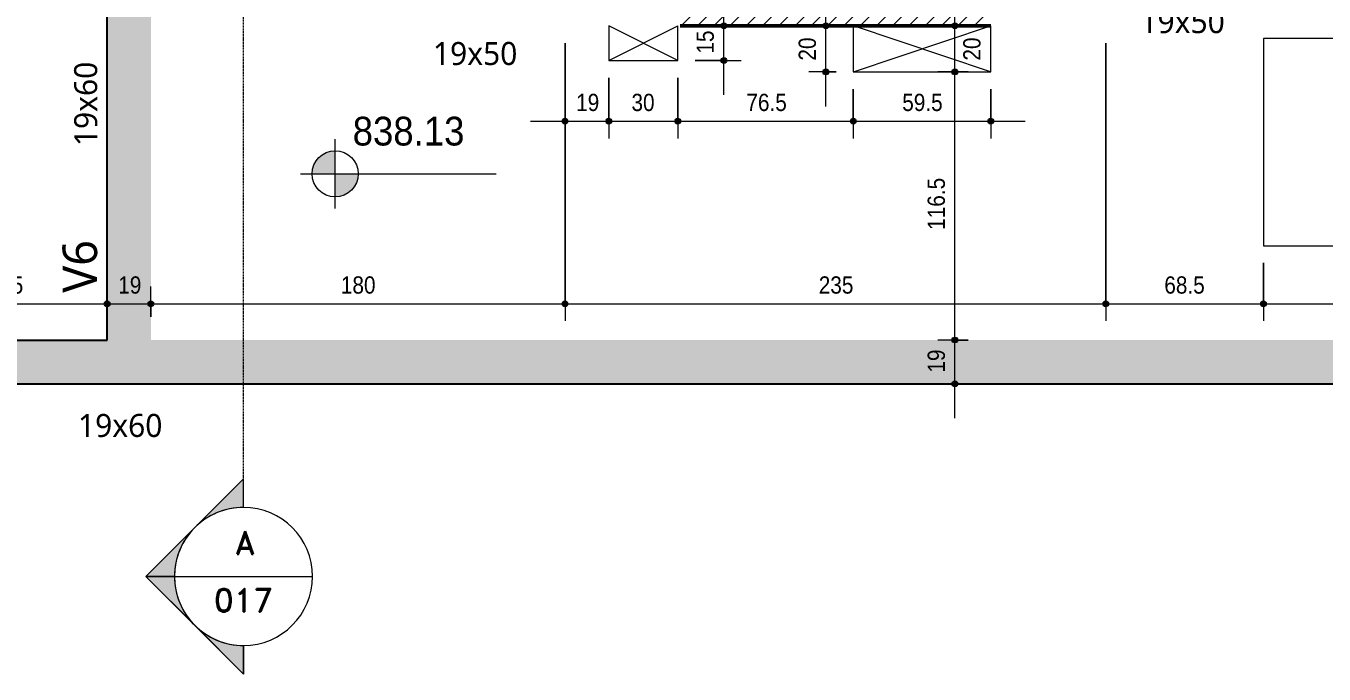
# Model space of a CAD drawing. Header units: centimetres. Extents: x -1095 to 23421, y -520 to 84300.
# Drawn here: x 4798 to 5362, y -516 to -234 of the extents above; entities that cross this region are included whole.
import ezdxf

# ---------------------------------------------------------------- set-up
doc = ezdxf.new("R2010")
doc.units = ezdxf.units.CM
doc.linetypes.add('Centro de 6 mm', pattern=[1.32, 0.6, -0.24, 0.24, -0.24])
for name, color, linetype, lineweight in [('A-ANNO-DIMS', 7, 'Continuous', 9), ('A-ANNO-DIMS-50', 7, 'Continuous', 9), ('A-FLOR', 7, 'Continuous', 9), ('G-ANNO-DIMS', 7, 'Continuous', 9), ('G-ANNO-SYMB', 7, 'Continuous', 9), ('S-BEAM', 7, 'Continuous', 9), ('S-BEAM-IDEN', 7, 'Continuous', 9), ('S-COLS', 7, 'Continuous', 9), ('S-COLS-IDEN', 7, 'Continuous', 9)]:
    doc.layers.add(name, color=color, linetype=linetype, lineweight=lineweight)
doc.styles.add('Fira Sans', font='', dxfattribs={"width": 0.95, "height": 12.5})
doc.styles.add('Fira Sans_1', font='', dxfattribs={"width": 0.9, "height": 7.5})
doc.styles.add('Gadugi', font='gadugi.ttf', dxfattribs={"height": 15})
doc.styles.add('Gadugi_1', font='gadugi.ttf', dxfattribs={"height": 10})
doc.styles.add('RomanD', font='romand__.ttf', dxfattribs={"height": 10})
doc.styles.get('Fira Sans').set_extended_font_data('Fira Sans')
doc.styles.get('Fira Sans_1').set_extended_font_data('Fira Sans')
doc.dimstyles.new('PED_R80_1_5mm_ACIMA_As_ESQ__R00', dxfattribs={"dimscale": 30.48, "dimtxt": 10.229846, "dimasz": 0.328084, "dimexe": 0.246063, "dimexo": 0.246063, "dimgap": 0.049213, "dimtad": 1, "dimdec": 1, "dimrnd": 0.5, "dimdsep": 46, "dimtxsty": 'Fira Sans_1', "dimblk1": 'DOTSMALL', "dimblk2": 'DOTSMALL', "dimsah": 1, "dimcen": 0.09, "dimdle": 0.492126, "dimazin": 0, "dimtfac": 1, "dimtdec": 4, "dimtix": 1, "dimtmove": 0, "dimatfit": 3, "dimfxl": 1, "dimtvp": 1, "dimtolj": 1, "dimtzin": 0, "dimarcsym": 2})
doc.dimstyles.new('PED_R80_1_5mm_ACIMA_As_ESQ__R00_2', dxfattribs={"dimscale": 30.48, "dimtxt": 10.229846, "dimasz": 0.328084, "dimexe": 0.246063, "dimexo": 0.246063, "dimgap": 0.049213, "dimtad": 1, "dimdec": 1, "dimrnd": 0.5, "dimdsep": 46, "dimtxsty": 'Fira Sans_1', "dimblk1": 'DOTSMALL', "dimblk2": 'DOTSMALL', "dimsah": 1, "dimcen": 0.09, "dimdle": 0.492126, "dimazin": 0, "dimtfac": 1, "dimtdec": 4, "dimtix": 1, "dimtmove": 2, "dimatfit": 3, "dimfxl": 1, "dimtvp": 1, "dimtolj": 1, "dimtzin": 0, "dimarcsym": 2})

# ---------------------------------------------------------------- blocks, each defined once
blk = doc.blocks.new('Corte - M_Cabeça do corte - Preenchida-2060824-PL500 - PRÉ-FORMA DA MESA')
at = {"layer": 'G-ANNO-SYMB'}
h = blk.add_hatch(color=256, dxfattribs=at)
edge = h.paths.add_edge_path(flags=0)
edge.add_line((-0.6, 0.849), (-0.6, 0.6))
edge.add_arc((-0.6, 0), 0.6, 90, 135)
edge.add_line((-1.024, 0.424), (-0.6, 0.849))
h = blk.add_hatch(color=256, dxfattribs=at)
edge = h.paths.add_edge_path(flags=0)
edge.add_line((-0.6, 0.849), (-0.176, 0.424))
edge.add_arc((-0.6, 0), 0.6, 45, 90)
edge.add_line((-0.6, 0.6), (-0.6, 0.849))
h = blk.add_hatch(color=256, dxfattribs=at)
edge = h.paths.add_edge_path(flags=0)
edge.add_line((-1.449, 0), (-1.024, 0.424))
edge.add_arc((-0.6, 0), 0.6, 135, 180)
edge.add_line((-1.2, 0), (-1.449, 0))
h = blk.add_hatch(color=256, dxfattribs=at)
edge = h.paths.add_edge_path(flags=0)
edge.add_line((0.249, 0), (0, 0))
edge.add_arc((-0.6, 0), 0.6, 360, 405)
edge.add_line((-0.176, 0.424), (0.249, 0))
for p, q in [((-0.6, 0.849), (-1.449, 0)), ((-0.6, 0.849), (-1.024, 0.424)), ((-0.6, 0.849), (0.249, 0)), ((-0.6, 0.6), (-0.6, 0.849)), ((-0.6, 0.849), (-0.6, 0.6)), ((-0.176, 0.424), (-0.6, 0.849)), ((-1.024, 0.424), (-1.449, 0)), ((0.249, 0), (-0.176, 0.424)), ((-1.449, 0), (-1.2, 0)), ((0, 0), (0.249, 0)), ((-1.2, 0), (-1.449, 0)), ((0, 0), (0.249, 0))]:
    blk.add_line(p, q, dxfattribs=at)
for start, end in [(360, 180), (90, 135), (45, 90), (135, 180), (360, 45), (180, 360)]:
    blk.add_arc((-0.6, 0), 0.6, start, end, dxfattribs=at)
blk = doc.blocks.new('Elevações de ponto - M_Cota de elevação - Alvo preenchido-10609-PL500 - PRÉ-FORMA DA MESA')
at = {"layer": 'G-ANNO-DIMS'}
h = blk.add_hatch(color=256, dxfattribs=at)
edge = h.paths.add_edge_path(flags=0)
edge.add_line((0, 0), (-0.2, 0))
edge.add_arc((0, 0), 0.2, 90, 180, ccw=False)
edge.add_line((0, 0.2), (0, 0))
h = blk.add_hatch(color=256, dxfattribs=at)
edge = h.paths.add_edge_path(flags=0)
edge.add_line((0, 0), (0.2, 0))
edge.add_arc((0, 0), 0.2, 270, 360, ccw=False)
edge.add_line((0, -0.2), (0, 0))
for p, q in [((0, -0.3), (0, 0.3)), ((-0.3, 0), (1.4, 0))]:
    blk.add_line(p, q, dxfattribs=at)
blk.add_circle((0, 0), 0.2, dxfattribs=at)
blk = doc.blocks.new('DIMBLOCK134-PL500 - PRÉ-FORMA DA MESA')
at = {"layer": 'A-ANNO-DIMS-50', "true_color": 0x000032}
h = blk.add_hatch(color=178, dxfattribs=at)
edge = h.paths.add_edge_path(flags=0)
edge.add_arc((4741.75, -354.97), 1.25, 0, 360)
h = blk.add_hatch(color=178, dxfattribs=at)
edge = h.paths.add_edge_path(flags=0)
edge.add_arc((4833.25, -354.97), 1.25, 0, 360)
at = {"layer": 'A-ANNO-DIMS-50', "color": 178, "true_color": 0x000032}
for p, q in [((4741.75, -360.7), (4741.75, -347.47)), ((4833.25, -360.7), (4833.25, -347.47)), ((4741.75, -354.97), (4833.25, -354.97)), ((4741.75, -354.97), (4741.75, -360.7)), ((4833.25, -354.97), (4833.25, -360.7))]:
    blk.add_line(p, q, dxfattribs=at)
for centre in [(4741.75, -354.97), (4833.25, -354.97)]:
    blk.add_circle(centre, 1.25, dxfattribs=at)
at = {"layer": 'A-ANNO-DIMS-50', "color": 0, "insert": (4779.24, -343.09), "char_height": 7.5, "width": 19.8302, "attachment_point": 1, "line_spacing_factor": 1.049215, "style": 'Fira Sans_1'}
blk.add_mtext('91.5', dxfattribs=at)
blk = doc.blocks.new('_DotSmall')
at = {"color": 0, "linetype": 'ByBlock', "const_width": 0.5}
blk.add_lwpolyline([(-0.0625, 0, 1), (0.0625, 0, 1)], format="xyb", close=True, dxfattribs=at)
blk = doc.blocks.new('DIMBLOCK135-PL500 - PRÉ-FORMA DA MESA')
at = {"layer": 'A-ANNO-DIMS-50', "true_color": 0x000032}
h = blk.add_hatch(color=178, dxfattribs=at)
edge = h.paths.add_edge_path(flags=0)
edge.add_arc((4833.25, -354.97), 1.25, 0, 360)
h = blk.add_hatch(color=178, dxfattribs=at)
edge = h.paths.add_edge_path(flags=0)
edge.add_arc((4852.25, -354.97), 1.25, 0, 360)
at = {"layer": 'A-ANNO-DIMS-50', "color": 178, "true_color": 0x000032}
for p, q in [((4833.25, -360.7), (4833.25, -347.47)), ((4852.25, -360.7), (4852.25, -347.47)), ((4833.25, -354.97), (4852.25, -354.97)), ((4833.25, -354.97), (4833.25, -360.7)), ((4852.25, -354.97), (4852.25, -360.7))]:
    blk.add_line(p, q, dxfattribs=at)
for centre in [(4833.25, -354.97), (4852.25, -354.97)]:
    blk.add_circle(centre, 1.25, dxfattribs=at)
at = {"layer": 'A-ANNO-DIMS-50', "color": 0, "insert": (4838.09, -343.09), "char_height": 7.5, "width": 11.1741, "attachment_point": 1, "line_spacing_factor": 1.049215, "style": 'Fira Sans_1'}
blk.add_mtext('19', dxfattribs=at)
blk = doc.blocks.new('DIMBLOCK136-PL500 - PRÉ-FORMA DA MESA')
at = {"layer": 'A-ANNO-DIMS-50', "true_color": 0x000032}
h = blk.add_hatch(color=178, dxfattribs=at)
edge = h.paths.add_edge_path(flags=0)
edge.add_arc((4852.25, -354.97), 1.25, 0, 360)
h = blk.add_hatch(color=178, dxfattribs=at)
edge = h.paths.add_edge_path(flags=0)
edge.add_arc((5032.25, -354.97), 1.25, 0, 360)
at = {"layer": 'A-ANNO-DIMS-50', "color": 178, "true_color": 0x000032}
for p, q in [((5032.25, -241.75), (5032.25, -362.47)), ((5032.25, -354.97), (5032.25, -241.75)), ((4852.25, -360.7), (4852.25, -347.47)), ((4852.25, -354.97), (5032.25, -354.97)), ((4852.25, -354.97), (4852.25, -360.7))]:
    blk.add_line(p, q, dxfattribs=at)
for centre in [(4852.25, -354.97), (5032.25, -354.97)]:
    blk.add_circle(centre, 1.25, dxfattribs=at)
at = {"layer": 'A-ANNO-DIMS-50', "color": 0, "insert": (4934.84, -343.09), "char_height": 7.5, "width": 17.7842, "attachment_point": 1, "line_spacing_factor": 1.049215, "style": 'Fira Sans_1'}
blk.add_mtext('180', dxfattribs=at)
blk = doc.blocks.new('DIMBLOCK137-PL500 - PRÉ-FORMA DA MESA')
at = {"layer": 'A-ANNO-DIMS-50', "true_color": 0x000032}
h = blk.add_hatch(color=178, dxfattribs=at)
edge = h.paths.add_edge_path(flags=0)
edge.add_arc((5032.25, -354.97), 1.25, 0, 360)
h = blk.add_hatch(color=178, dxfattribs=at)
edge = h.paths.add_edge_path(flags=0)
edge.add_arc((5267.25, -354.97), 1.25, 0, 360)
at = {"layer": 'A-ANNO-DIMS-50', "color": 178, "true_color": 0x000032}
for p, q in [((5032.25, -241.75), (5032.25, -362.47)), ((5032.25, -354.97), (5032.25, -241.75)), ((5267.25, -241.75), (5267.25, -362.47)), ((5267.25, -354.97), (5267.25, -241.75)), ((5032.25, -354.97), (5267.25, -354.97))]:
    blk.add_line(p, q, dxfattribs=at)
for centre in [(5032.25, -354.97), (5267.25, -354.97)]:
    blk.add_circle(centre, 1.25, dxfattribs=at)
at = {"layer": 'A-ANNO-DIMS-50', "color": 0, "insert": (5142.53, -343.09), "char_height": 7.5, "width": 17.312, "attachment_point": 1, "line_spacing_factor": 1.049215, "style": 'Fira Sans_1'}
blk.add_mtext('235', dxfattribs=at)
blk = doc.blocks.new('DIMBLOCK138-PL500 - PRÉ-FORMA DA MESA')
at = {"layer": 'A-ANNO-DIMS-50', "true_color": 0x000032}
h = blk.add_hatch(color=178, dxfattribs=at)
edge = h.paths.add_edge_path(flags=0)
edge.add_arc((5267.25, -354.97), 1.25, 0, 360)
h = blk.add_hatch(color=178, dxfattribs=at)
edge = h.paths.add_edge_path(flags=0)
edge.add_arc((5335.75, -354.97), 1.25, 0, 360)
at = {"layer": 'A-ANNO-DIMS-50', "color": 178, "true_color": 0x000032}
for p, q in [((5267.25, -241.75), (5267.25, -362.47)), ((5267.25, -354.97), (5267.25, -241.75)), ((5335.75, -337.25), (5335.75, -362.47)), ((5335.75, -354.97), (5335.75, -337.25)), ((5267.25, -354.97), (5335.75, -354.97))]:
    blk.add_line(p, q, dxfattribs=at)
for centre in [(5267.25, -354.97), (5335.75, -354.97)]:
    blk.add_circle(centre, 1.25, dxfattribs=at)
at = {"layer": 'A-ANNO-DIMS-50', "color": 0, "insert": (5292.71, -343.09), "char_height": 7.5, "width": 21.0892, "attachment_point": 1, "line_spacing_factor": 1.049215, "style": 'Fira Sans_1'}
blk.add_mtext('68.5', dxfattribs=at)
blk = doc.blocks.new('DIMBLOCK139-PL500 - PRÉ-FORMA DA MESA')
at = {"layer": 'A-ANNO-DIMS-50', "true_color": 0x000032}
h = blk.add_hatch(color=178, dxfattribs=at)
edge = h.paths.add_edge_path(flags=0)
edge.add_arc((5335.75, -354.97), 1.25, 0, 360)
h = blk.add_hatch(color=178, dxfattribs=at)
edge = h.paths.add_edge_path(flags=0)
edge.add_arc((5533.75, -354.97), 1.25, 0, 360)
at = {"layer": 'A-ANNO-DIMS-50', "color": 178, "true_color": 0x000032}
for p, q in [((5335.75, -337.25), (5335.75, -362.47)), ((5335.75, -354.97), (5335.75, -337.25)), ((5533.75, -360.7), (5533.75, -347.47)), ((5335.75, -354.97), (5533.75, -354.97)), ((5533.75, -354.97), (5533.75, -360.7))]:
    blk.add_line(p, q, dxfattribs=at)
for centre in [(5335.75, -354.97), (5533.75, -354.97)]:
    blk.add_circle(centre, 1.25, dxfattribs=at)
at = {"layer": 'A-ANNO-DIMS-50', "color": 0, "insert": (5427.47, -343.09), "char_height": 7.5, "width": 17.4694, "attachment_point": 1, "line_spacing_factor": 1.049215, "style": 'Fira Sans_1'}
blk.add_mtext('198', dxfattribs=at)
blk = doc.blocks.new('DIMBLOCK187-PL500 - PRÉ-FORMA DA MESA')
at = {"layer": 'A-ANNO-DIMS-50', "true_color": 0x000032}
h = blk.add_hatch(color=178, dxfattribs=at)
edge = h.paths.add_edge_path(flags=0)
edge.add_arc((5201.72, -370.75), 1.25, 0, 360)
h = blk.add_hatch(color=178, dxfattribs=at)
edge = h.paths.add_edge_path(flags=0)
edge.add_arc((5201.72, -389.75), 1.25, 0, 360)
at = {"layer": 'A-ANNO-DIMS-50', "color": 178, "true_color": 0x000032}
for p, q in [((5207.46, -370.75), (5194.22, -370.75)), ((5201.72, -404.75), (5201.72, -370.75)), ((5201.72, -370.75), (5207.46, -370.75)), ((5207.46, -389.75), (5194.22, -389.75)), ((5201.72, -389.75), (5207.46, -389.75))]:
    blk.add_line(p, q, dxfattribs=at)
for centre in [(5201.72, -370.75), (5201.72, -389.75)]:
    blk.add_circle(centre, 1.25, dxfattribs=at)
at = {"layer": 'A-ANNO-DIMS-50', "color": 0, "insert": (5189.84, -384.91), "char_height": 7.5, "width": 11.1741, "attachment_point": 1, "rotation": 90, "line_spacing_factor": 1.049215, "style": 'Fira Sans_1'}
blk.add_mtext('19', dxfattribs=at)
blk = doc.blocks.new('DIMBLOCK188-PL500 - PRÉ-FORMA DA MESA')
at = {"layer": 'A-ANNO-DIMS-50', "true_color": 0x000032}
h = blk.add_hatch(color=178, dxfattribs=at)
edge = h.paths.add_edge_path(flags=0)
edge.add_arc((5201.72, -254.25), 1.25, 0, 360)
h = blk.add_hatch(color=178, dxfattribs=at)
edge = h.paths.add_edge_path(flags=0)
edge.add_arc((5201.72, -370.75), 1.25, 0, 360)
at = {"layer": 'A-ANNO-DIMS-50', "color": 178, "true_color": 0x000032}
for p, q in [((5207.46, -254.25), (5194.22, -254.25)), ((5201.72, -370.75), (5201.72, -254.25)), ((5201.72, -254.25), (5207.46, -254.25)), ((5207.46, -370.75), (5194.22, -370.75)), ((5201.72, -370.75), (5207.46, -370.75))]:
    blk.add_line(p, q, dxfattribs=at)
for centre in [(5201.72, -254.25), (5201.72, -370.75)]:
    blk.add_circle(centre, 1.25, dxfattribs=at)
at = {"layer": 'A-ANNO-DIMS-50', "color": 0, "insert": (5189.84, -322.86), "char_height": 7.5, "width": 24.8664, "attachment_point": 1, "rotation": 90, "line_spacing_factor": 1.049215, "style": 'Fira Sans_1'}
blk.add_mtext('116.5', dxfattribs=at)
blk = doc.blocks.new('DIMBLOCK189-PL500 - PRÉ-FORMA DA MESA')
at = {"layer": 'A-ANNO-DIMS-50', "true_color": 0x000032}
h = blk.add_hatch(color=178, dxfattribs=at)
edge = h.paths.add_edge_path(flags=0)
edge.add_arc((5201.72, -234.25), 1.25, 0, 360)
h = blk.add_hatch(color=178, dxfattribs=at)
edge = h.paths.add_edge_path(flags=0)
edge.add_arc((5201.72, -254.25), 1.25, 0, 360)
at = {"layer": 'A-ANNO-DIMS-50', "color": 178, "true_color": 0x000032}
for p, q in [((5207.46, -234.25), (5194.22, -234.25)), ((5201.72, -254.25), (5201.72, -234.25)), ((5201.72, -234.25), (5207.46, -234.25)), ((5207.46, -254.25), (5194.22, -254.25)), ((5201.72, -254.25), (5207.46, -254.25))]:
    blk.add_line(p, q, dxfattribs=at)
for centre in [(5201.72, -234.25), (5201.72, -254.25)]:
    blk.add_circle(centre, 1.25, dxfattribs=at)
at = {"layer": 'A-ANNO-DIMS-50', "color": 0, "insert": (5205.32, -249.3), "char_height": 7.5, "width": 12.1184, "attachment_point": 1, "rotation": 90, "line_spacing_factor": 1.049215, "style": 'Fira Sans_1'}
blk.add_mtext('20', dxfattribs=at)
blk = doc.blocks.new('DIMBLOCK190-PL500 - PRÉ-FORMA DA MESA')
at = {"layer": 'A-ANNO-DIMS-50', "true_color": 0x000032}
h = blk.add_hatch(color=178, dxfattribs=at)
edge = h.paths.add_edge_path(flags=0)
edge.add_arc((5201.72, -215.25), 1.25, 0, 360)
h = blk.add_hatch(color=178, dxfattribs=at)
edge = h.paths.add_edge_path(flags=0)
edge.add_arc((5201.72, -234.25), 1.25, 0, 360)
at = {"layer": 'A-ANNO-DIMS-50', "color": 178, "true_color": 0x000032}
for p, q in [((5207.46, -215.25), (5194.22, -215.25)), ((5201.72, -234.25), (5201.72, -215.25)), ((5201.72, -215.25), (5207.46, -215.25)), ((5207.46, -234.25), (5194.22, -234.25)), ((5201.72, -234.25), (5207.46, -234.25))]:
    blk.add_line(p, q, dxfattribs=at)
for centre in [(5201.72, -215.25), (5201.72, -234.25)]:
    blk.add_circle(centre, 1.25, dxfattribs=at)
at = {"layer": 'A-ANNO-DIMS-50', "color": 0, "insert": (5189.84, -229.41), "char_height": 7.5, "width": 11.1741, "attachment_point": 1, "rotation": 90, "line_spacing_factor": 1.049215, "style": 'Fira Sans_1'}
blk.add_mtext('19', dxfattribs=at)
blk = doc.blocks.new('DIMBLOCK210-PL500 - PRÉ-FORMA DA MESA')
at = {"layer": 'A-ANNO-DIMS-50', "true_color": 0x000032}
h = blk.add_hatch(color=178, dxfattribs=at)
edge = h.paths.add_edge_path(flags=0)
edge.add_arc((5032.25, -275.62), 1.25, 0, 360)
h = blk.add_hatch(color=178, dxfattribs=at)
edge = h.paths.add_edge_path(flags=0)
edge.add_arc((5051.25, -275.62), 1.25, 0, 360)
at = {"layer": 'A-ANNO-DIMS-50', "color": 178, "true_color": 0x000032}
for p, q in [((5032.25, -241.75), (5032.25, -283.12)), ((5032.25, -275.62), (5032.25, -241.75)), ((5051.25, -256.75), (5051.25, -283.12)), ((5051.25, -275.62), (5051.25, -256.75)), ((5017.25, -275.62), (5051.25, -275.62))]:
    blk.add_line(p, q, dxfattribs=at)
for centre in [(5032.25, -275.62), (5051.25, -275.62)]:
    blk.add_circle(centre, 1.25, dxfattribs=at)
at = {"layer": 'A-ANNO-DIMS-50', "color": 0, "insert": (5037.09, -263.73), "char_height": 7.5, "width": 11.1741, "attachment_point": 1, "line_spacing_factor": 1.049215, "style": 'Fira Sans_1'}
blk.add_mtext('19', dxfattribs=at)
blk = doc.blocks.new('DIMBLOCK211-PL500 - PRÉ-FORMA DA MESA')
at = {"layer": 'A-ANNO-DIMS-50', "true_color": 0x000032}
h = blk.add_hatch(color=178, dxfattribs=at)
edge = h.paths.add_edge_path(flags=0)
edge.add_arc((5051.25, -275.62), 1.25, 0, 360)
h = blk.add_hatch(color=178, dxfattribs=at)
edge = h.paths.add_edge_path(flags=0)
edge.add_arc((5081.25, -275.62), 1.25, 0, 360)
at = {"layer": 'A-ANNO-DIMS-50', "color": 178, "true_color": 0x000032}
for p, q in [((5051.25, -256.75), (5051.25, -283.12)), ((5051.25, -275.62), (5051.25, -256.75)), ((5081.25, -256.75), (5081.25, -283.12)), ((5081.25, -275.62), (5081.25, -256.75)), ((5051.25, -275.62), (5081.25, -275.62))]:
    blk.add_line(p, q, dxfattribs=at)
for centre in [(5051.25, -275.62), (5081.25, -275.62)]:
    blk.add_circle(centre, 1.25, dxfattribs=at)
at = {"layer": 'A-ANNO-DIMS-50', "color": 0, "insert": (5061.13, -263.73), "char_height": 7.5, "width": 12.2758, "attachment_point": 1, "line_spacing_factor": 1.049215, "style": 'Fira Sans_1'}
blk.add_mtext('30', dxfattribs=at)
blk = doc.blocks.new('DIMBLOCK212-PL500 - PRÉ-FORMA DA MESA')
at = {"layer": 'A-ANNO-DIMS-50', "true_color": 0x000032}
h = blk.add_hatch(color=178, dxfattribs=at)
edge = h.paths.add_edge_path(flags=0)
edge.add_arc((5081.25, -275.62), 1.25, 0, 360)
h = blk.add_hatch(color=178, dxfattribs=at)
edge = h.paths.add_edge_path(flags=0)
edge.add_arc((5157.55, -275.62), 1.25, 0, 360)
at = {"layer": 'A-ANNO-DIMS-50', "color": 178, "true_color": 0x000032}
for p, q in [((5081.25, -256.75), (5081.25, -283.12)), ((5081.25, -275.62), (5081.25, -256.75)), ((5157.55, -261.75), (5157.55, -283.12)), ((5157.55, -275.62), (5157.55, -261.75)), ((5081.25, -275.62), (5157.55, -275.62))]:
    blk.add_line(p, q, dxfattribs=at)
for centre in [(5081.25, -275.62), (5157.55, -275.62)]:
    blk.add_circle(centre, 1.25, dxfattribs=at)
at = {"layer": 'A-ANNO-DIMS-50', "color": 0, "insert": (5111.07, -263.73), "char_height": 7.5, "width": 19.9875, "attachment_point": 1, "line_spacing_factor": 1.049215, "style": 'Fira Sans_1'}
blk.add_mtext('76.5', dxfattribs=at)
blk = doc.blocks.new('DIMBLOCK213-PL500 - PRÉ-FORMA DA MESA')
at = {"layer": 'A-ANNO-DIMS-50', "true_color": 0x000032}
h = blk.add_hatch(color=178, dxfattribs=at)
edge = h.paths.add_edge_path(flags=0)
edge.add_arc((5157.55, -275.62), 1.25, 0, 360)
h = blk.add_hatch(color=178, dxfattribs=at)
edge = h.paths.add_edge_path(flags=0)
edge.add_arc((5217.25, -275.62), 1.25, 0, 360)
at = {"layer": 'A-ANNO-DIMS-50', "color": 178, "true_color": 0x000032}
for p, q in [((5157.55, -261.75), (5157.55, -283.12)), ((5157.55, -275.62), (5157.55, -261.75)), ((5217.25, -261.75), (5217.25, -283.12)), ((5217.25, -275.62), (5217.25, -261.75)), ((5157.55, -275.62), (5232.25, -275.62))]:
    blk.add_line(p, q, dxfattribs=at)
for centre in [(5157.55, -275.62), (5217.25, -275.62)]:
    blk.add_circle(centre, 1.25, dxfattribs=at)
at = {"layer": 'A-ANNO-DIMS-50', "color": 0, "insert": (5178.81, -263.73), "char_height": 7.5, "width": 20.6171, "attachment_point": 1, "line_spacing_factor": 1.049215, "style": 'Fira Sans_1'}
blk.add_mtext('59.5', dxfattribs=at)
blk = doc.blocks.new('DIMBLOCK214-PL500 - PRÉ-FORMA DA MESA')
at = {"layer": 'A-ANNO-DIMS-50', "true_color": 0x000032}
h = blk.add_hatch(color=178, dxfattribs=at)
edge = h.paths.add_edge_path(flags=0)
edge.add_arc((5101.3, -234.25), 1.25, 0, 360)
h = blk.add_hatch(color=178, dxfattribs=at)
edge = h.paths.add_edge_path(flags=0)
edge.add_arc((5101.3, -249.25), 1.25, 0, 360)
at = {"layer": 'A-ANNO-DIMS-50', "color": 178, "true_color": 0x000032}
for p, q in [((5101.3, -264.25), (5101.3, -219.25)), ((5107.03, -234.25), (5093.8, -234.25)), ((5101.3, -234.25), (5107.03, -234.25)), ((5088.75, -249.25), (5108.8, -249.25)), ((5101.3, -249.25), (5088.75, -249.25))]:
    blk.add_line(p, q, dxfattribs=at)
for centre in [(5101.3, -234.25), (5101.3, -249.25)]:
    blk.add_circle(centre, 1.25, dxfattribs=at)
at = {"layer": 'A-ANNO-DIMS-50', "color": 0, "insert": (5089.41, -246.27), "char_height": 7.5, "width": 10.8594, "attachment_point": 1, "rotation": 90, "line_spacing_factor": 1.049215, "style": 'Fira Sans_1'}
blk.add_mtext('15', dxfattribs=at)
blk = doc.blocks.new('DIMBLOCK215-PL500 - PRÉ-FORMA DA MESA')
at = {"layer": 'A-ANNO-DIMS-50', "true_color": 0x000032}
h = blk.add_hatch(color=178, dxfattribs=at)
edge = h.paths.add_edge_path(flags=0)
edge.add_arc((5145.66, -234.25), 1.25, 0, 360)
h = blk.add_hatch(color=178, dxfattribs=at)
edge = h.paths.add_edge_path(flags=0)
edge.add_arc((5145.66, -254.25), 1.25, 0, 360)
at = {"layer": 'A-ANNO-DIMS-50', "color": 178, "true_color": 0x000032}
for p, q in [((5145.66, -269.25), (5145.66, -219.25)), ((5151.39, -234.25), (5138.16, -234.25)), ((5145.66, -234.25), (5151.39, -234.25)), ((5150.05, -254.25), (5138.16, -254.25)), ((5145.66, -254.25), (5150.05, -254.25))]:
    blk.add_line(p, q, dxfattribs=at)
for centre in [(5145.66, -234.25), (5145.66, -254.25)]:
    blk.add_circle(centre, 1.25, dxfattribs=at)
at = {"layer": 'A-ANNO-DIMS-50', "color": 0, "insert": (5133.78, -249.3), "char_height": 7.5, "width": 12.1184, "attachment_point": 1, "rotation": 90, "line_spacing_factor": 1.049215, "style": 'Fira Sans_1'}
blk.add_mtext('20', dxfattribs=at)

msp = doc.modelspace()

# ---------------------------------------------------------------- hatches: boundary and pattern name
at = {"layer": 'S-BEAM', "true_color": 0xe6b8b7}
for points in [[(4833.25, -370.75), (4852.25, -370.75), (4852.25, 13.75), (4833.25, 13.75), (4833.25, -206.88)], [(5533.75, -389.75), (5533.75, -370.75), (4741.75, -370.75), (4741.75, -389.75), (5465.18, -389.75)]]:
    msp.add_hatch(color=9, dxfattribs=at).paths.add_polyline_path(points, flags=0)
at = {"layer": 'S-COLS', "lineweight": 18, "true_color": 0x808080}
h = msp.add_hatch(dxfattribs=at)
h.set_pattern_fill('FP_1', color=8, style=0, pattern_type=2)
h.set_pattern_definition([(45, (5543.248, 0), (-3.535534, 3.535534), [])])
h.paths.add_polyline_path([(5082.25, -234.25), (5217.25, -234.25), (5217.25, -215.25), (5082.25, -215.25), (5082.25, -229.85)], flags=0)
h.paths.add_polyline_path([(5265.67, -215.25), (5267.25, -215.25), (5267.25, -5.25), (5248.25, -5.25), (5248.25, -215.25)], flags=0)
h.paths.add_polyline_path([(5217.25, -5.25), (5217.25, 13.75), (5082.25, 13.75), (5082.25, -5.25)], flags=0)

# ---------------------------------------------------------------- linework, layer by layer
at = {"lineweight": 18}
for p, q in [((5081.24, -249.25), (5051.25, -234.25)), ((5051.26, -249.25), (5081.25, -234.25)), ((5217.23, -254.25), (5157.57, -234.25)), ((5157.57, -254.25), (5217.23, -234.25))]:
    msp.add_line(p, q, dxfattribs=at)
at = {"layer": 'A-FLOR', "lineweight": 18}
for p, q in [((5051.25, -234.25), (5051.25, -249.25)), ((5081.25, -249.25), (5081.25, -234.25)), ((5157.55, -234.25), (5157.55, -254.25)), ((5217.25, -254.25), (5217.25, -234.25)), ((5727.75, -239.75), (5335.75, -239.75)), ((5335.75, -239.75), (5335.75, -329.75)), ((5051.25, -249.25), (5081.25, -249.25)), ((5157.55, -254.25), (5217.25, -254.25)), ((5335.75, -329.75), (5533.75, -329.75))]:
    msp.add_line(p, q, dxfattribs=at)
at = {"layer": 'G-ANNO-SYMB', "linetype": 'Centro de 6 mm'}
msp.add_line((4892.52, -443.5), (4892.52, 475.68), dxfattribs=at)
at = {"layer": 'G-ANNO-SYMB'}
msp.add_line((4862.52, -473.5), (4922.52, -473.5), dxfattribs=at)
at = {"layer": 'S-BEAM', "lineweight": 25}
for p, q in [((4833.25, -370.75), (4833.25, 13.75)), ((4741.75, -370.75), (4833.25, -370.75)), ((4741.75, -389.75), (5533.75, -389.75))]:
    msp.add_line(p, q, dxfattribs=at)
at = {"layer": 'S-COLS', "lineweight": 50}
msp.add_line((5217.25, -234.25), (5082.25, -234.25), dxfattribs=at)

# ---------------------------------------------------------------- block references
at = {"layer": 'G-ANNO-DIMS', "xscale": 49.99999999999998, "yscale": 49.99999999999998, "zscale": 49.99999999999998}
msp.add_blockref('Elevações de ponto - M_Cota de elevação - Alvo preenchido-10609-PL500 - PRÉ-FORMA DA MESA', (4932.35, -298.52), dxfattribs=at)
at = {"layer": 'G-ANNO-SYMB', "xscale": 49.99999999999998, "yscale": 49.99999999999998, "zscale": 49.99999999999998, "rotation": 90}
msp.add_blockref('Corte - M_Cabeça do corte - Preenchida-2060824-PL500 - PRÉ-FORMA DA MESA', (4892.52, -443.5), dxfattribs=at)

# ---------------------------------------------------------------- texts
at = {"layer": 'G-ANNO-DIMS', "insert": (4939.97, -273.71), "char_height": 12.5, "width": 57.898, "attachment_point": 1, "line_spacing_factor": 1.049215, "style": 'Fira Sans'}
msp.add_mtext('838.13', dxfattribs=at)
at = {"layer": 'G-ANNO-SYMB', "char_height": 10, "attachment_point": 1, "style": 'RomanD'}
for s, insert, width in [('A', (4888.95, -453.88), 11.2236), ('017', (4879.7, -478.83), 33.6709)]:
    msp.add_mtext(s, dxfattribs=dict(at, insert=insert, width=width))
at = {"layer": 'S-BEAM-IDEN', "attachment_point": 1, "rotation": 90}
for s, insert, char_height, width, style in [('19x60', (4818.93, -286.48), 10, 44.8945, 'Gadugi_1'), ('V6', (4813.9, -350.19), 15, 30.0633, 'Gadugi')]:
    msp.add_mtext(s, dxfattribs=dict(at, insert=insert, char_height=char_height, width=width, style=style))
at = {"layer": 'S-BEAM-IDEN', "insert": (4820.59, -402.89), "char_height": 10, "width": 44.8945, "attachment_point": 1, "style": 'Gadugi_1'}
msp.add_mtext('19x60', dxfattribs=at)
at = {"layer": 'S-COLS-IDEN', "char_height": 10, "width": 44.8945, "attachment_point": 1, "style": 'Gadugi_1'}
for insert in [(5282.3, -227.37), (4974.84, -241.22)]:
    msp.add_mtext('19x50', dxfattribs=dict(at, insert=insert))

# ---------------------------------------------------------------- dimensions: what is measured, and where the dimension line sits
at = {"layer": 'A-ANNO-DIMS', "color": 178, "true_color": 0x000032}
for base, p1, p2, override, picture, middle in [((5201.72, -215.25), (5199.96, -234.25), (5199.96, -215.25), {"dimpost": '<>', "dimfxl": 19}, 'DIMBLOCK190-PL500 - PRÉ-FORMA DA MESA', (5196.36, -224.75)), ((5101.3, -234.25), (5081.25, -249.25), (5099.53, -234.25), {"dimpost": '<>', "dimfxl": 23.646238}, 'DIMBLOCK214-PL500 - PRÉ-FORMA DA MESA', (5095.98, -241.75)), ((5145.66, -234.25), (5157.55, -254.25), (5143.89, -234.25), {"dimpost": '<>', "dimfxl": 24.218624}, 'DIMBLOCK215-PL500 - PRÉ-FORMA DA MESA', (5140.35, -244.25)), ((5201.72, -254.25), (5199.96, -370.75), (5199.96, -254.25), {"dimpost": '<>', "dimfxl": 116.5}, 'DIMBLOCK188-PL500 - PRÉ-FORMA DA MESA', (5196.41, -312.5)), ((5201.72, -370.75), (5199.96, -389.75), (5199.96, -370.75), {"dimpost": '<>', "dimfxl": 19}, 'DIMBLOCK187-PL500 - PRÉ-FORMA DA MESA', (5196.36, -380.25))]:
    dim = msp.add_linear_dim(base=base, p1=p1, p2=p2, angle=90, dimstyle='PED_R80_1_5mm_ACIMA_As_ESQ__R00', override=override, dxfattribs=at)
    dim.commit()
    dim.dimension.update_dxf_attribs({"geometry": picture, "text_midpoint": middle})
for base, p1, p2, override, picture, middle in [((5032.25, -354.97), (4852.25, -353.2), (5032.25, -234.25), {"dimpost": '<>', "dimfxl": 215.752077}, 'DIMBLOCK136-PL500 - PRÉ-FORMA DA MESA', (4942.25, -349.66)), ((5051.25, -275.62), (5032.25, -234.25), (5051.25, -249.25), {"dimpost": '<>', "dimfxl": 24.207437}, 'DIMBLOCK210-PL500 - PRÉ-FORMA DA MESA', (5041.75, -270.25)), ((5267.25, -354.97), (5032.25, -234.25), (5267.25, -234.25), {"dimpost": '<>', "dimfxl": 235}, 'DIMBLOCK137-PL500 - PRÉ-FORMA DA MESA', (5149.75, -349.66)), ((5335.75, -354.97), (5267.25, -234.25), (5335.75, -329.75), {"dimpost": '<>', "dimfxl": 117.526781}, 'DIMBLOCK138-PL500 - PRÉ-FORMA DA MESA', (5301.5, -349.66)), ((5081.25, -275.62), (5051.25, -249.25), (5081.25, -249.25), {"dimpost": '<>', "dimfxl": 30}, 'DIMBLOCK211-PL500 - PRÉ-FORMA DA MESA', (5066.25, -270.3)), ((5157.55, -275.62), (5081.25, -249.25), (5157.55, -254.25), {"dimpost": '<>', "dimfxl": 76.466818}, 'DIMBLOCK212-PL500 - PRÉ-FORMA DA MESA', (5119.4, -270.3)), ((5217.25, -275.62), (5157.55, -254.25), (5217.25, -254.25), {"dimpost": '<>', "dimfxl": 59.696827}, 'DIMBLOCK213-PL500 - PRÉ-FORMA DA MESA', (5187.4, -270.25)), ((5533.75, -354.97), (5335.75, -329.75), (5533.75, -353.2), {"dimpost": '<>', "dimfxl": 199.38431}, 'DIMBLOCK139-PL500 - PRÉ-FORMA DA MESA', (5434.75, -349.6)), ((4833.25, -354.97), (4741.75, -353.2), (4833.25, -353.2), {"dimpost": '<>', "dimfxl": 91.502842}, 'DIMBLOCK134-PL500 - PRÉ-FORMA DA MESA', (4787.5, -349.6)), ((4852.25, -354.97), (4833.25, -353.2), (4852.25, -353.2), {"dimpost": '<>', "dimfxl": 19}, 'DIMBLOCK135-PL500 - PRÉ-FORMA DA MESA', (4842.75, -349.6))]:
    dim = msp.add_linear_dim(base=base, p1=p1, p2=p2, dimstyle='PED_R80_1_5mm_ACIMA_As_ESQ__R00', override=override, dxfattribs=at)
    dim.commit()
    dim.dimension.update_dxf_attribs({"geometry": picture, "text_midpoint": middle})
dim = msp.add_linear_dim(base=(5201.72, -234.25), p1=(5199.96, -254.25), p2=(5199.96, -234.25), angle=90, dimstyle='PED_R80_1_5mm_ACIMA_As_ESQ__R00_2', override={"dimpost": '<>', "dimfxl": 20}, dxfattribs=at)
dim.commit()
dim.dimension.update_dxf_attribs({"geometry": 'DIMBLOCK189-PL500 - PRÉ-FORMA DA MESA', "text_midpoint": (5210.32, -243.24), "dimtype": 160, "text_rotation": 90})

doc.saveas('drawing.dxf')
